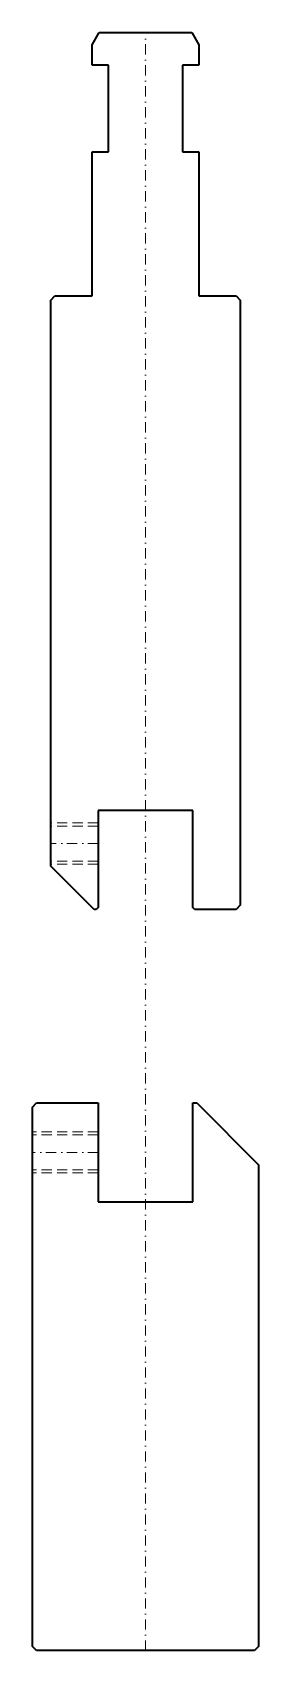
# Model space of a CAD drawing. Header units: millimetres. Extents: x -28 to 28, y -109 to 284.
import ezdxf

# ---------------------------------------------------------------- set-up
doc = ezdxf.new("R2010")
doc.units = ezdxf.units.MM
doc.header["$LTSCALE"] = 5
for name, pattern in [('AUSGEZOGEN', [0]), ('DASHDOT', [1, 0.5, -0.25, 0, -0.25]), ('DASHED', [0.75, 0.5, -0.25])]:
    doc.linetypes.add(name, pattern=pattern)
doc.layers.add('2', color=7, linetype='Continuous')

msp = doc.modelspace()

# ---------------------------------------------------------------- linework, layer by layer
at = {"layer": '2', "color": 7, "linetype": 'AUSGEZOGEN', "lineweight": 35}
for p, q in [((-13, 281), (-11.27, 284)), ((-11.27, 284), (11.27, 284)), ((11.27, 284), (13, 281)), ((-13, 276), (-13, 281)), ((13, 281), (13, 276)), ((-9, 276), (-13, 276)), ((-9, 255), (-9, 276)), ((13, 276), (9, 276)), ((9, 276), (9, 255)), ((-13, 220), (-13, 255)), ((-13, 255), (-9, 255)), ((9, 255), (13, 255)), ((13, 255), (13, 220)), ((-23, 219), (-22, 220)), ((-23, 81.5), (-23, 219)), ((-22, 220), (-13, 220)), ((13, 220), (22, 220)), ((22, 220), (23, 219)), ((23, 219), (23, 72)), ((11.5, 95), (-11.5, 95)), ((-11.5, 95), (-11.5, 71.5)), ((11.5, 71.5), (11.5, 95)), ((-12.5, 71), (-23, 81.5)), ((-12, 71), (-12.5, 71)), ((-11.5, 71.5), (-12, 71)), ((12, 71), (11.5, 71.5)), ((22, 71), (12, 71)), ((23, 72), (22, 71)), ((-27.5, 23), (-26.5, 24)), ((-26.5, 24), (-11.5, 24)), ((-11.5, 24), (-11.5, 0)), ((11.5, 0), (11.5, 24)), ((11.5, 24), (12.5, 24)), ((12.5, 24), (27.5, 9)), ((-27.5, -108), (-27.5, 23)), ((27.5, 9), (27.5, -108)), ((-11.5, 0), (11.5, 0)), ((-26.5, -109), (-27.5, -108)), ((26.5, -109), (-26.5, -109)), ((27.5, -108), (26.5, -109))]:
    msp.add_line(p, q, dxfattribs=at)
at = {"layer": '2', "color": 7, "linetype": 'DASHDOT', "lineweight": 18}
for p, q in [((0, -109), (0, 284)), ((-11.5, 87), (-23, 87)), ((-11.5, 12), (-27.5, 12))]:
    msp.add_line(p, q, dxfattribs=at)
at = {"layer": '2', "color": 7, "linetype": 'DASHED', "lineweight": 18}
for p, q in [((-11.5, 92), (-23, 92)), ((-11.5, 91.25), (-23, 91.25)), ((-11.5, 82.75), (-23, 82.75)), ((-11.5, 82), (-23, 82)), ((-11.5, 17), (-27.5, 17)), ((-11.5, 16.25), (-27.5, 16.25)), ((-11.5, 7.75), (-27.5, 7.75)), ((-11.5, 7), (-27.5, 7))]:
    msp.add_line(p, q, dxfattribs=at)

doc.saveas('drawing.dxf')
